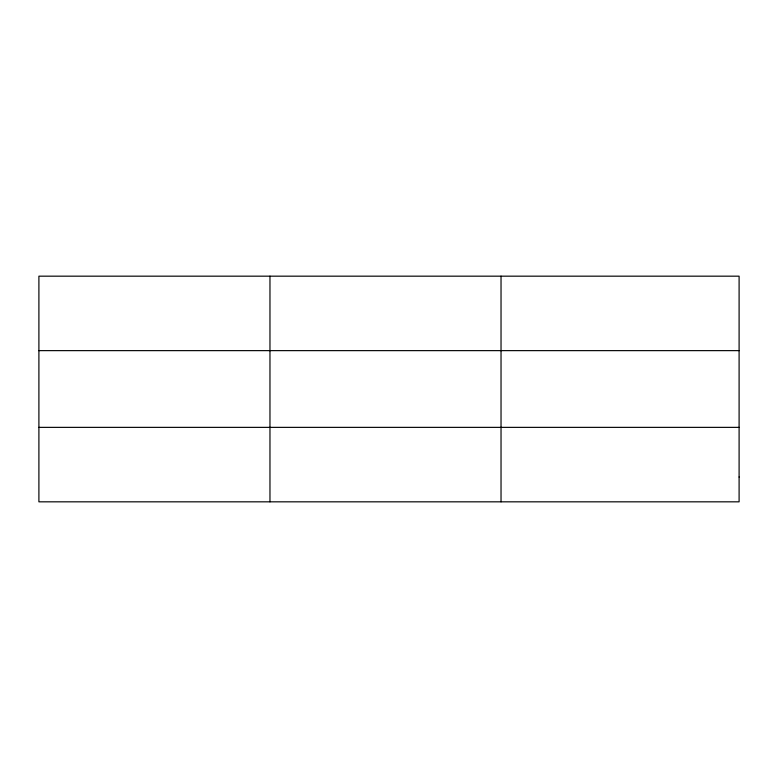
<?xml version="1.0" encoding="UTF-8"?>
<svg xmlns="http://www.w3.org/2000/svg" width="778" height="778" viewBox="0 0 778 778"><rect width="100%" height="100%" fill="white"/><g stroke="black" fill="none" stroke-linecap="round" stroke-linejoin="round"><path stroke-width="1.17" d="M269.966 501.829L269.966 276.171M501.032 501.829L501.032 276.171M38.9 350.635L739.1 350.635M38.9 427.365L739.1 427.365M739.1 477.011L739.1 501.829L38.9 501.829L38.9 276.171L739.1 276.171L739.1 477.011"/></g></svg>
